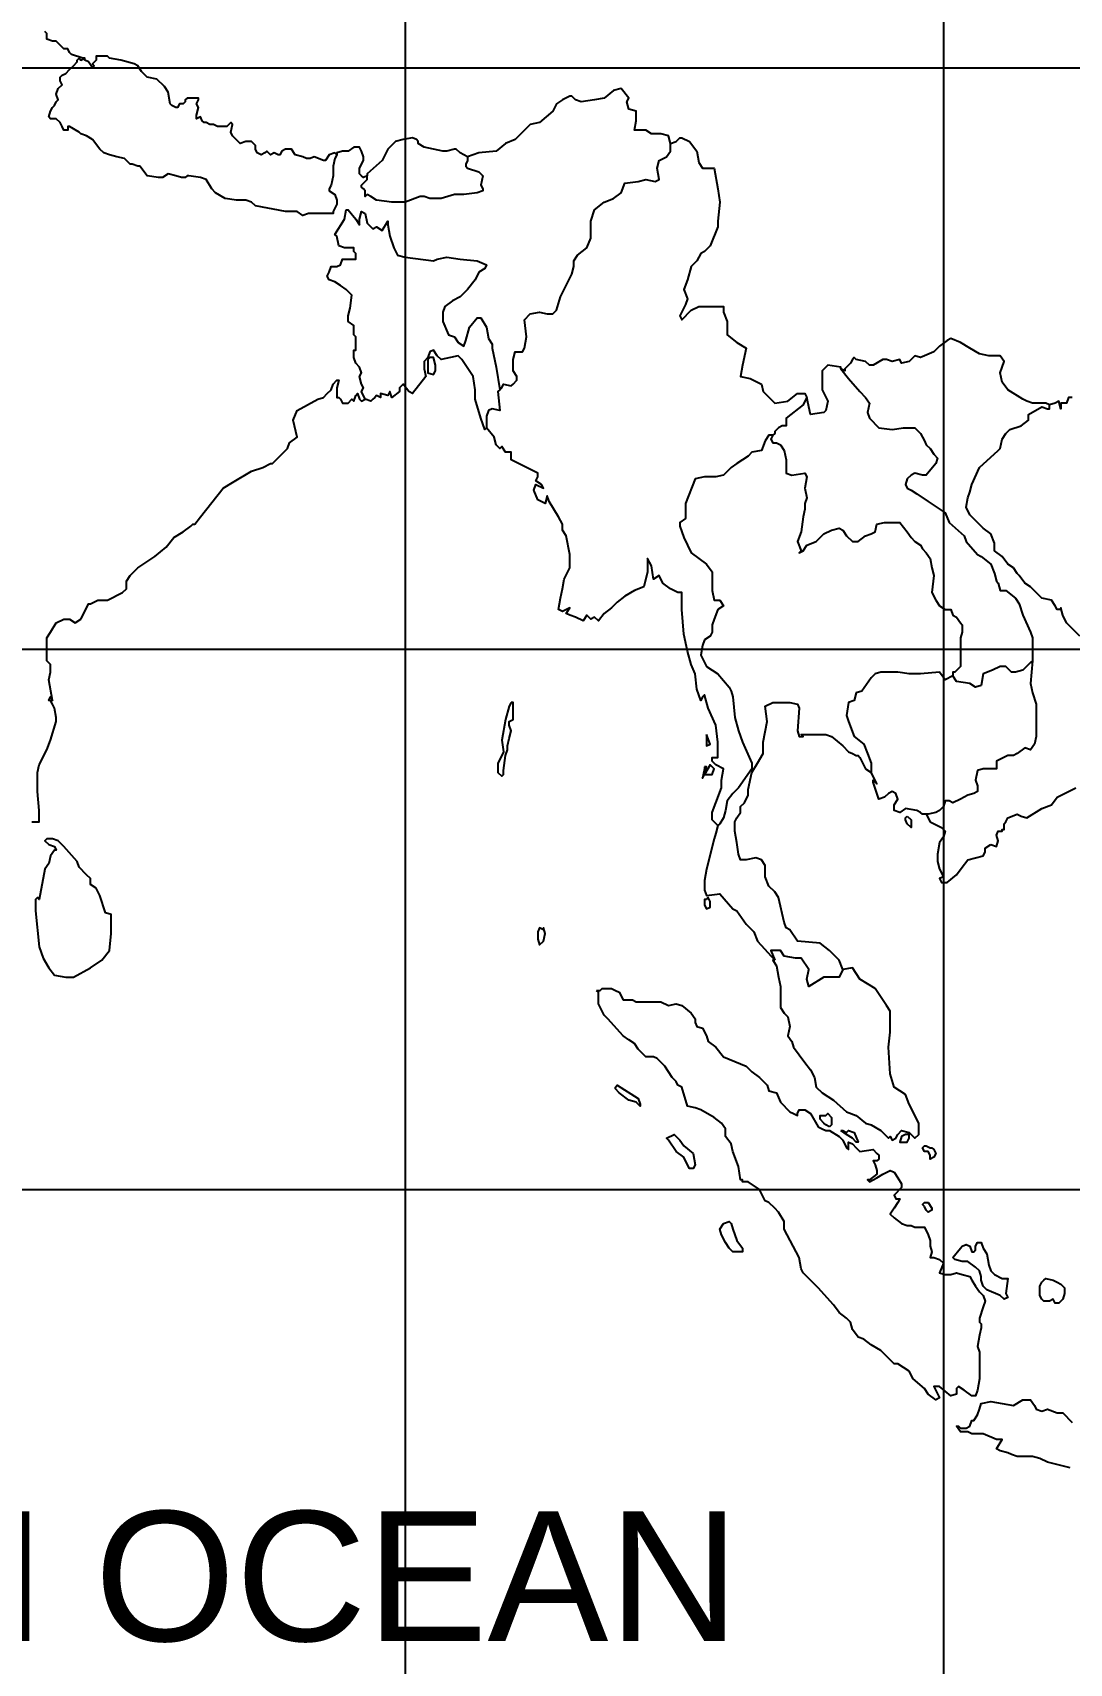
# Model space of a CAD drawing. Header units: millimetres. Extents: x 1844 to 27622, y 2629 to 17869.
# Drawn here: x 20211 to 22207, y 7105 to 10247 of the extents above; entities that cross this region are included whole.
import ezdxf
from ezdxf.enums import TextEntityAlignment as Align

# ---------------------------------------------------------------- set-up
doc = ezdxf.new("R2010")
doc.units = ezdxf.units.MM
for name, color, linetype in [('COUNTRY', 212, 'Continuous'), ('OCEAN NAMES', 7, 'Continuous'), ('网格线', 251, 'Continuous')]:
    doc.layers.add(name, color=color, linetype=linetype)
doc.styles.add('ARIAL', font='arial.ttf')

msp = doc.modelspace()

# ---------------------------------------------------------------- linework, layer by layer
at = {"layer": 'COUNTRY', "lineweight": -3, "flags": 128}
for points in [[(20851.6, 9540.4), (20844.3, 9555), (20848, 9562.3), (20844.3, 9569.6), (20840.7, 9584.2), (20844.3, 9591.5), (20840.7, 9602.4), (20833.4, 9609.7), (20829.7, 9620.6), (20829.7, 9635.2), (20833.4, 9635.2), (20833.4, 9657.1), (20833.4, 9660.8), (20829.7, 9664.4), (20829.7, 9682.7), (20818.8, 9690), (20818.8, 9700.9), (20822.4, 9715.5), (20826.1, 9741.1), (20815.1, 9752), (20804.2, 9759.3), (20793.2, 9766.6), (20782.3, 9770.3), (20778.6, 9777.6), (20782.3, 9784.9), (20785.9, 9795.8), (20796.9, 9795.8), (20804.2, 9799.5), (20807.8, 9810.4), (20833.4, 9810.4), (20833.4, 9821.4), (20829.7, 9825), (20829.7, 9832.3), (20811.5, 9832.3), (20800.5, 9836), (20796.9, 9854.2), (20793.2, 9857.9), (20811.5, 9887.1), (20815.1, 9905.3), (20818.8, 9905.3), (20833.4, 9887.1), (20840.7, 9876.1), (20840.7, 9887.1), (20844.3, 9901.7), (20851.6, 9898), (20855.3, 9879.8), (20866.2, 9868.8), (20873.5, 9872.5), (20884.5, 9865.2), (20895.4, 9883.4), (20895.4, 9876.1), (20899.1, 9854.2), (20906.4, 9832.3), (20913.7, 9817.7), (20928.3, 9814.1), (20983, 9806.8), (20990.3, 9810.4), (21008.6, 9814.1), (21034.1, 9810.4), (21067, 9806.8), (21085.2, 9799.5), (21081.6, 9792.2), (21070.6, 9784.9), (21063.3, 9770.3), (21048.7, 9752), (21034.1, 9737.4), (21019.5, 9730.1), (21004.9, 9719.2), (21001.3, 9708.2), (21001.3, 9690), (21012.2, 9664.4), (21023.2, 9660.8), (21030.5, 9649.8), (21041.4, 9642.5), (21045.1, 9653.5), (21052.4, 9679), (21067, 9697.3), (21074.3, 9697.3), (21085.2, 9679), (21088.9, 9657.1), (21096.2, 9646.2), (21096.2, 9638.9), (21103.5, 9602.4), (21110.8, 9558.6), (21114.4, 9562.3), (21118.1, 9569.6), (21132.7, 9565.9), (21136.3, 9569.6), (21143.6, 9576.9), (21143.6, 9584.2), (21136.3, 9595.1), (21136.3, 9617), (21140, 9631.6), (21154.6, 9631.6), (21158.2, 9638.9), (21161.9, 9660.8), (21158.2, 9693.6), (21169.2, 9704.6), (21187.4, 9708.2), (21202, 9704.6), (21212.9, 9704.6), (21220.2, 9711.9), (21227.5, 9737.4), (21249.4, 9781.2), (21253.1, 9795.8), (21253.1, 9806.8), (21260.4, 9817.7), (21278.6, 9832.3), (21285.9, 9850.6), (21285.9, 9883.4), (21293.2, 9905.3), (21311.5, 9919.9), (21329.7, 9927.2), (21344.3, 9938.2), (21351.6, 9956.4), (21377.2, 9960.1), (21391.8, 9963.7), (21410, 9960.1), (21417.3, 9963.7), (21413.7, 9985.6), (21417.3, 10000.2), (21431.9, 10007.5), (21439.2, 10018.5), (21439.2, 10033.1), (21435.6, 10047.7), (21421, 10051.3), (21402.7, 10051.3), (21391.8, 10058.6), (21369.9, 10058.6), (21373.5, 10076.9), (21373.5, 10095.1), (21358.9, 10098.8), (21355.3, 10113.3), (21358.9, 10120.6), (21344.3, 10138.9), (21329.7, 10135.2), (21311.5, 10120.6), (21293.2, 10117), (21267.7, 10113.3), (21256.7, 10117), (21249.4, 10124.3), (21245.8, 10124.3), (21231.2, 10117), (21220.2, 10109.7), (21212.9, 10095.1), (21187.4, 10073.2), (21169.2, 10069.6), (21150.9, 10051.3), (21140, 10040.4), (21121.7, 10033.1), (21103.5, 10018.5), (21070.6, 10014.8), (21048.7, 10007.5), (21048.7, 10003.9), (21048.7, 10000.2), (21045.1, 9992.9), (21045.1, 9989.3), (21048.7, 9985.6), (21070.6, 9978.3), (21077.9, 9971), (21074.3, 9952.8), (21077.9, 9945.5), (21077.9, 9941.8), (21067, 9938.2), (21041.4, 9934.5), (21023.2, 9934.5), (20997.6, 9927.2), (20986.7, 9927.2), (20975.7, 9927.2), (20964.8, 9930.9), (20957.5, 9930.9), (20928.3, 9919.9), (20902.7, 9919.9), (20873.5, 9923.6), (20862.6, 9930.9), (20855.3, 9934.5), (20851.6, 9930.9), (20851.6, 9934.5), (20851.6, 9941.8), (20848, 9945.5), (20844.3, 9949.1), (20844.3, 9952.8), (20855.3, 9963.7), (20855.3, 9971), (20848, 9967.4), (20844.3, 9971), (20840.7, 9974.7), (20840.7, 9985.6), (20848, 10000.2), (20848, 10007.5), (20844.3, 10018.5), (20840.7, 10025.8), (20837, 10025.8), (20829.7, 10025.8), (20818.8, 10018.5), (20807.8, 10018.5), (20796.9, 10014.8), (20796.9, 10011.2), (20793.2, 10003.9), (20789.6, 9989.3), (20789.6, 9971), (20785.9, 9952.8), (20782.3, 9945.5), (20782.3, 9941.8), (20793.2, 9934.5), (20796.9, 9923.6), (20796.9, 9916.3), (20789.6, 9901.7), (20789.6, 9898), (20775, 9898), (20760.4, 9898), (20742.1, 9898), (20731.2, 9894.4), (20720.2, 9901.7), (20705.6, 9901.7), (20698.3, 9901.7), (20640, 9912.6), (20632.7, 9919.9), (20621.7, 9923.6), (20603.5, 9923.6), (20581.6, 9927.2), (20563.3, 9938.2), (20556, 9945.5), (20545.1, 9963.7), (20534.1, 9967.4), (20512.2, 9971), (20508.6, 9971), (20504.9, 9967.4), (20497.6, 9967.4), (20486.7, 9971), (20472.1, 9974.7), (20461.1, 9967.4), (20453.8, 9967.4), (20431.9, 9971), (20417.3, 9989.3), (20413.7, 9989.3), (20402.7, 9992.9), (20399.1, 9992.9), (20388.1, 10003.9), (20373.5, 10007.5), (20358.9, 10011.2), (20348, 10014.8), (20340.7, 10022.1), (20326.1, 10040.4), (20315.1, 10047.7), (20304.2, 10051.3), (20300.5, 10055), (20282.3, 10065.9), (20278.6, 10065.9), (20278.6, 10058.6), (20271.3, 10058.6), (20267.7, 10065.9), (20264, 10073.2), (20256.7, 10080.5), (20245.8, 10080.5), (20242.1, 10084.2), (20245.8, 10095.1), (20249.4, 10102.4), (20253.1, 10106), (20256.7, 10113.3), (20260.4, 10117), (20256.7, 10127.9), (20260.4, 10138.9), (20267.7, 10146.2), (20264, 10153.5), (20264, 10160.8), (20267.7, 10164.4), (20275, 10168.1), (20282.3, 10175.4), (20289.6, 10182.7), (20296.9, 10190), (20296.9, 10193.6), (20300.5, 10197.3), (20304.2, 10193.6), (20311.5, 10197.3), (20307.8, 10197.3), (20285.9, 10204.6), (20282.3, 10208.2), (20278.6, 10215.5), (20271.3, 10215.5), (20256.7, 10230.1), (20249.4, 10230.1), (20238.5, 10233.8), (20238.5, 10237.4), (20238.5, 10244.7), (20234.8, 10248.4)], [(20796.9, 10011.2), (20793.2, 10014.8), (20782.3, 10011.2), (20775, 10000.2), (20771.3, 10000.2), (20753.1, 10007.5), (20745.8, 10003.9), (20738.5, 10003.9), (20731.2, 10007.5), (20716.6, 10011.2), (20709.3, 10022.1), (20698.3, 10022.1), (20691, 10018.5), (20687.4, 10011.2), (20683.7, 10011.2), (20676.4, 10014.8), (20669.2, 10011.2), (20661.9, 10018.5), (20658.2, 10014.8), (20650.9, 10011.2), (20643.6, 10014.8), (20640, 10022.1), (20640, 10029.4), (20632.7, 10036.7), (20621.7, 10036.7), (20610.8, 10033.1), (20596.2, 10047.7), (20592.5, 10055), (20596.2, 10069.6), (20592.5, 10073.2), (20585.2, 10065.9), (20581.6, 10065.9), (20567, 10065.9), (20559.7, 10069.6), (20552.4, 10069.6), (20545.1, 10073.2), (20541.4, 10073.2), (20537.8, 10076.9), (20534.1, 10084.2), (20526.8, 10080.5), (20526.8, 10087.8), (20530.5, 10102.4), (20526.8, 10109.7), (20530.5, 10117), (20530.5, 10120.6), (20519.5, 10120.6), (20512.2, 10120.6), (20508.6, 10120.6), (20504.9, 10117), (20504.9, 10113.3), (20501.3, 10109.7), (20494, 10109.7), (20490.3, 10102.4), (20486.7, 10102.4), (20479.4, 10106), (20475.7, 10109.7), (20472.1, 10131.6), (20464.8, 10142.5), (20450.2, 10157.1), (20431.9, 10160.8), (20421, 10171.7), (20413.7, 10182.7), (20406.4, 10186.3), (20380.8, 10193.6), (20358.9, 10197.3), (20355.3, 10200.9), (20337, 10200.9), (20333.4, 10200.9), (20333.4, 10193.6), (20326.1, 10186.3), (20329.7, 10182.7), (20326.1, 10179), (20318.8, 10190), (20311.5, 10193.6), (20311.5, 10197.3)], [(21048.7, 10007.5), (21034.1, 10014.8), (21026.8, 10022.1), (21023.2, 10022.1), (21008.6, 10018.5), (21001.3, 10018.5), (20983, 10022.1), (20964.8, 10025.8), (20953.8, 10033.1), (20953.8, 10036.7), (20950.2, 10040.4), (20942.9, 10044), (20924.6, 10040.4), (20910, 10036.7), (20895.4, 10022.1), (20884.5, 10000.2), (20855.3, 9974.7), (20855.3, 9971)], [(21439.2, 10033.1), (21450.2, 10036.7), (21457.5, 10044), (21461.1, 10044), (21475.7, 10036.7), (21490.3, 10018.5), (21494, 9996.6), (21501.3, 9985.6), (21523.2, 9985.6), (21530.5, 9945.5), (21534.1, 9919.9), (21530.5, 9883.4), (21530.5, 9872.5), (21515.9, 9836), (21504.9, 9825), (21497.6, 9821.4), (21490.3, 9806.8), (21479.4, 9795.8), (21472.1, 9770.3), (21464.8, 9752), (21472.1, 9733.8), (21468.4, 9722.8), (21457.5, 9700.9), (21461.1, 9693.6), (21479.4, 9711.9), (21494, 9719.2), (21515.9, 9719.2), (21541.4, 9719.2), (21541.4, 9708.2), (21548.7, 9690), (21548.7, 9664.4), (21567, 9649.8), (21585.2, 9638.9), (21577.9, 9606), (21574.3, 9584.2), (21592.5, 9580.5), (21614.4, 9569.6), (21618.1, 9555), (21640, 9533.1), (21665.5, 9536.7), (21683.7, 9551.3), (21698.3, 9551.3), (21702, 9544), (21698.3, 9536.7), (21694.7, 9529.4), (21661.9, 9503.9), (21661.9, 9496.6), (21661.9, 9489.3), (21654.6, 9489.3), (21647.3, 9485.6), (21640, 9478.3), (21640, 9474.7), (21636.3, 9471), (21629, 9471), (21621.7, 9460.1), (21614.4, 9441.8), (21596.2, 9438.2), (21588.9, 9430.9), (21567, 9416.3), (21556, 9409), (21541.4, 9394.4), (21526.8, 9390.7), (21504.9, 9390.7), (21486.7, 9387.1), (21468.4, 9339.6), (21468.4, 9325), (21468.4, 9310.4), (21457.5, 9303.1), (21457.5, 9295.8), (21464.8, 9273.9), (21479.4, 9244.7), (21508.6, 9222.8), (21519.5, 9208.2), (21519.5, 9190), (21519.5, 9171.7), (21523.2, 9153.5), (21534.1, 9153.5), (21541.4, 9142.5), (21530.5, 9135.2), (21523.2, 9117), (21519.5, 9106), (21519.5, 9091.5), (21515.9, 9084.2), (21504.9, 9076.9), (21501.3, 9065.9), (21497.6, 9047.7), (21508.6, 9025.8), (21530.5, 9011.2), (21552.4, 8985.6), (21556, 8978.3), (21559.7, 8967.4), (21563.3, 8927.2), (21570.6, 8901.7), (21577.9, 8879.8), (21596.2, 8839.6), (21596.2, 8828.7), (21570.6, 8792.2), (21559.7, 8781.2), (21548.7, 8766.6), (21545.1, 8748.4), (21541.4, 8733.8), (21534.1, 8722.8), (21530.5, 8719.2)], [(22169.2, 9529.4), (22161.9, 9533.1), (22136.3, 9533.1), (22125.4, 9536.7), (22118.1, 9540.4), (22088.9, 9558.6), (22077.9, 9573.2), (22074.3, 9591.5), (22081.6, 9613.3), (22074.3, 9624.3), (22052.4, 9624.3), (22034.1, 9627.9), (22015.9, 9638.9), (21997.6, 9649.8), (21979.4, 9657.1), (21972.1, 9653.5), (21957.5, 9642.5), (21946.5, 9631.6), (21928.3, 9624.3), (21921, 9620.6), (21910, 9624.3), (21899.1, 9613.3), (21884.5, 9609.7), (21880.8, 9617), (21866.2, 9613.3), (21855.3, 9617), (21848, 9617), (21829.7, 9606), (21822.4, 9606), (21815.1, 9613.3), (21796.9, 9617), (21793.2, 9620.6), (21789.6, 9617), (21785.9, 9609.7), (21775, 9598.8), (21775, 9595.1), (21767.7, 9598.8), (21782.3, 9580.5), (21804.2, 9555), (21815.1, 9544), (21822.4, 9533.1), (21818.8, 9514.8), (21822.4, 9503.9), (21840.7, 9485.6), (21866.2, 9482), (21888.1, 9485.6), (21910, 9485.6), (21921, 9474.7), (21928.3, 9460.1), (21931.9, 9452.8), (21939.2, 9445.5), (21946.5, 9434.5), (21953.8, 9427.2), (21950.2, 9416.3), (21931.9, 9394.4), (21924.6, 9394.4), (21910, 9398), (21902.7, 9394.4), (21895.4, 9387.1), (21891.8, 9376.1), (21895.4, 9368.8), (21902.7, 9365.2), (21913.7, 9357.9), (21935.6, 9343.3), (21968.4, 9321.4), (21975.7, 9303.1), (22004.9, 9277.6), (22008.6, 9266.6), (22030.5, 9241.1), (22037.8, 9237.4), (22056, 9222.8), (22063.3, 9204.6), (22067, 9190), (22070.6, 9186.3), (22074.3, 9171.7), (22085.2, 9171.7), (22103.5, 9157.1), (22110.8, 9146.2), (22118.1, 9124.3), (22132.7, 9091.5), (22136.3, 9080.5), (22136.3, 9036.7), (22132.7, 8992.9), (22136.3, 8974.7), (22143.6, 8952.8), (22143.6, 8890.7), (22140, 8876.1), (22132.7, 8865.2), (22121.7, 8868.8), (22107.1, 8857.9), (22099.8, 8854.2), (22088.9, 8854.2), (22067, 8843.3), (22067, 8828.7), (22041.4, 8828.7), (22030.5, 8825), (22026.8, 8806.8), (22030.5, 8795.8), (22030.5, 8784.9), (22023.2, 8781.2), (22012.2, 8777.6), (21997.6, 8770.3), (21983, 8763), (21975.7, 8766.6), (21968.4, 8766.6), (21964.8, 8755.7), (21957.5, 8748.4), (21950.2, 8744.7), (21935.6, 8741.1), (21931.9, 8741.1)], [(21767.7, 9598.8), (21767.7, 9602.4), (21742.1, 9606), (21731.2, 9595.1), (21731.2, 9580.5), (21731.2, 9558.6), (21742.1, 9536.7), (21738.5, 9518.5), (21734.8, 9514.8), (21709.3, 9511.2), (21702, 9544)], [(21110.8, 9558.6), (21107.1, 9555), (21110.8, 9518.5), (21096.2, 9522.1), (21088.9, 9518.5), (21085.2, 9507.5), (21085.2, 9485.6)], [(21636.3, 9471), (21632.7, 9463.7), (21636.3, 9456.4), (21643.6, 9456.4), (21650.9, 9452.8), (21658.2, 9441.8), (21661.9, 9423.6), (21661.9, 9401.7), (21661.9, 9398), (21672.8, 9394.4), (21698.3, 9398), (21702, 9390.7), (21698.3, 9368.8), (21702, 9350.6), (21698.3, 9339.6), (21698.3, 9328.7), (21694.7, 9314.1), (21691, 9284.9), (21683.7, 9266.6), (21691, 9248.4), (21687.4, 9244.7), (21694.7, 9248.4), (21702, 9259.3), (21720.2, 9266.6), (21734.8, 9281.2), (21749.4, 9288.5), (21764, 9292.2), (21771.3, 9288.5), (21778.6, 9277.6), (21789.6, 9266.6), (21800.5, 9266.6), (21815.1, 9277.6), (21826.1, 9281.2), (21833.4, 9284.9), (21837, 9299.5), (21851.6, 9303.1), (21862.6, 9303.1), (21880.8, 9303.1), (21895.4, 9284.9), (21902.7, 9273.9), (21910, 9266.6), (21921, 9259.3), (21924.6, 9252), (21931.9, 9244.7), (21939.2, 9233.8), (21942.9, 9215.5), (21946.5, 9200.9), (21942.9, 9168.1), (21950.2, 9153.5), (21957.5, 9142.5), (21968.4, 9135.2), (21979.4, 9135.2), (21983, 9124.3), (21990.3, 9120.6), (21997.6, 9109.7), (22001.3, 9106), (22001.3, 9091.5), (21997.6, 9080.5), (21997.6, 9025.8), (21986.7, 9014.8), (21983, 9014.8), (21983, 9007.5)], [(22136.3, 9036.7), (22132.7, 9033.1), (22118.1, 9018.5), (22103.5, 9014.8), (22096.2, 9014.8), (22085.2, 9025.8), (22074.3, 9025.8), (22059.7, 9018.5), (22041.4, 9011.2), (22037.8, 8989.3), (22026.8, 8985.6), (22015.9, 8992.9), (21990.3, 8996.6), (21983, 9007.5), (21968.4, 9000.2), (21957.5, 9014.8), (21921, 9011.2), (21899.1, 9011.2), (21877.2, 9014.8), (21844.3, 9014.8), (21833.4, 9011.2), (21826.1, 9003.9), (21807.8, 8978.3), (21796.9, 8974.7), (21793.2, 8960.1), (21782.3, 8956.4), (21778.6, 8930.9), (21782.3, 8919.9), (21793.2, 8890.7), (21811.5, 8876.1), (21818.8, 8857.9), (21826.1, 8839.6), (21826.1, 8828.7), (21826.1, 8821.4)], [(21771.3, 8441.8), (21764, 8427.2), (21749.4, 8427.2), (21734.8, 8427.2), (21705.6, 8409), (21702, 8423.6), (21705.6, 8441.8), (21691, 8463.7), (21680.1, 8463.7), (21658.2, 8467.4), (21650.9, 8478.3), (21632.7, 8478.3), (21640, 8460.1)]]:
    msp.add_lwpolyline(points, dxfattribs=at)
at = {"layer": 'COUNTRY', "linetype": 'Continuous', "lineweight": -3}
for points in [[(21085.2, 9485.6), (21081.6, 9482), (21074.3, 9503.9), (21063.3, 9540.4), (21063.3, 9558.6), (21059.7, 9584.2), (21037.8, 9617), (21030.5, 9624.3), (21015.9, 9620.6), (20997.6, 9617), (20990.3, 9624.3), (20983, 9635.2), (20975.7, 9631.6), (20972.1, 9620.6), (20964.8, 9613.3), (20964.8, 9598.8), (20968.4, 9584.2), (20942.9, 9551.3), (20935.6, 9555), (20924.6, 9569.6), (20917.3, 9562.3), (20917.3, 9555), (20902.7, 9544), (20899.1, 9555), (20895.4, 9547.7), (20880.8, 9551.3), (20880.8, 9544), (20873.5, 9547.7), (20869.9, 9544), (20866.2, 9540.4), (20862.6, 9536.7), (20851.6, 9540.4)], [(20972.1, 9617), (20972.1, 9591.5), (20983, 9587.8), (20986.7, 9595.1), (20986.7, 9606), (20983, 9620.6), (20975.7, 9620.6), (20972.1, 9617)], [(20209.3, 8726.5), (20223.9, 8726.5), (20223.9, 8748.4), (20220.2, 8784.9), (20220.2, 8821.4), (20223.9, 8836), (20238.5, 8865.2), (20245.8, 8883.4), (20256.7, 8919.9), (20256.7, 8927.2), (20253.1, 8945.5), (20249.4, 8952.8), (20245.8, 8960.1), (20242.1, 8960.1), (20245.8, 8967.4), (20249.4, 8960.1), (20242.1, 9000.2), (20245.8, 9014.8), (20245.8, 9025.8), (20245.8, 9029.4), (20238.5, 9036.7), (20238.5, 9051.3), (20238.5, 9080.5), (20245.8, 9091.5), (20256.7, 9109.7), (20271.3, 9117), (20282.3, 9117), (20293.2, 9109.7), (20304.2, 9117), (20311.5, 9131.6), (20318.8, 9146.2), (20322.4, 9146.2), (20337, 9153.5), (20355.3, 9153.5), (20384.5, 9168.1), (20391.8, 9175.4), (20391.8, 9190), (20399.1, 9200.9), (20413.7, 9215.5), (20446.5, 9237.4), (20468.4, 9255.7), (20483, 9273.9), (20501.3, 9284.9), (20515.9, 9295.8), (20519.5, 9299.5), (20523.2, 9299.5), (20534.1, 9314.1), (20577.9, 9368.8), (20596.2, 9379.8), (20632.7, 9401.7), (20654.6, 9409), (20669.2, 9416.3), (20672.8, 9416.3), (20691, 9434.5), (20702, 9445.5), (20705.6, 9456.4), (20720.2, 9467.4), (20712.9, 9500.2), (20720.2, 9518.5), (20760.4, 9540.4), (20771.3, 9544), (20778.6, 9551.3), (20785.9, 9558.6), (20789.6, 9569.6), (20796.9, 9576.9), (20800.5, 9576.9), (20796.9, 9562.3), (20796.9, 9544), (20796.9, 9544), (20800.5, 9544), (20804.2, 9540.4), (20807.8, 9533.1), (20818.8, 9533.1), (20826.1, 9540.4), (20829.7, 9536.7), (20833.4, 9547.7), (20837, 9551.3), (20840.7, 9540.4), (20844.3, 9536.7), (20851.6, 9540.4)], [(22227.5, 9084.2), (22202, 9109.7), (22194.7, 9124.3), (22191, 9138.9), (22191, 9135.2), (22183.7, 9135.2), (22180.1, 9142.5), (22172.8, 9153.5), (22154.6, 9157.1), (22143.6, 9168.1), (22132.7, 9179), (22121.7, 9186.3), (22110.8, 9200.9), (22107.1, 9204.6), (22099.8, 9215.5), (22088.9, 9222.8), (22077.9, 9237.4), (22063.3, 9248.4), (22063.3, 9263), (22056, 9281.2), (22041.4, 9292.2), (22015.9, 9317.7), (22008.6, 9332.3), (22012.2, 9350.6), (22015.9, 9361.5), (22019.5, 9376.1), (22034.1, 9409), (22070.6, 9441.8), (22074.3, 9445.5), (22077.9, 9463.7), (22085.2, 9474.7), (22092.5, 9482), (22114.4, 9489.3), (22129, 9500.2), (22129, 9511.2), (22154.6, 9525.8), (22165.5, 9522.1), (22169.2, 9522.1), (22169.2, 9529.4)], [(22212.9, 9544), (22205.6, 9544), (22202, 9533.1), (22191, 9533.1), (22191, 9522.1), (22187.4, 9536.7), (22180.1, 9533.1), (22169.2, 9529.4)], [(21227.5, 9157.1), (21231.2, 9175.4), (21234.8, 9193.6), (21245.8, 9215.5), (21245.8, 9241.1), (21238.5, 9277.6), (21231.2, 9288.5), (21231.2, 9299.5), (21223.9, 9314.1), (21205.6, 9343.3), (21202, 9354.2), (21198.3, 9339.6), (21183.7, 9346.9), (21176.4, 9365.2), (21180.1, 9376.1), (21194.7, 9368.8), (21191, 9376.1), (21180.1, 9383.4), (21183.7, 9390.7), (21183.7, 9398), (21132.7, 9423.6), (21132.7, 9438.2), (21121.7, 9438.2), (21114.4, 9449.1), (21110.8, 9445.5), (21103.5, 9452.8), (21099.8, 9467.4), (21085.2, 9485.6)], [(21530.5, 8719.2), (21519.5, 8730.1), (21519.5, 8744.7), (21526.8, 8763), (21537.8, 8792.2), (21537.8, 8806.8), (21541.4, 8828.7), (21526.8, 8836), (21519.5, 8843.3), (21519.5, 8850.6), (21530.5, 8850.6), (21530.5, 8861.5), (21530.5, 8879.8), (21526.8, 8912.6), (21512.2, 8945.5), (21504.9, 8971), (21501.3, 8967.4), (21497.6, 8960.1), (21490.3, 8982), (21486.7, 9011.2), (21479.4, 9029.4), (21472.1, 9055), (21464.8, 9087.8), (21461.1, 9135.2), (21461.1, 9168.1), (21457.5, 9168.1), (21453.8, 9168.1), (21439.2, 9175.4), (21424.6, 9186.3), (21417.3, 9200.9), (21406.4, 9193.6), (21402.7, 9219.2), (21395.4, 9233.8), (21395.4, 9208.2), (21388.1, 9179), (21369.9, 9171.7), (21351.6, 9160.8), (21337, 9149.8), (21326.1, 9138.9), (21311.5, 9127.9), (21300.5, 9113.3), (21293.2, 9120.6), (21285.9, 9117), (21278.6, 9124.3), (21271.3, 9113.3), (21256.7, 9120.6), (21245.8, 9124.3), (21238.5, 9127.9), (21245.8, 9138.9), (21231.2, 9131.6), (21223.9, 9135.2), (21227.5, 9157.1)], [(21132.7, 8956.4), (21129, 8949.1), (21121.7, 8923.6), (21114.4, 8883.4), (21118.1, 8861.5), (21114.4, 8854.2), (21107.1, 8839.6), (21107.1, 8821.4), (21114.4, 8814.1), (21118.1, 8817.7), (21118.1, 8825), (21121.7, 8854.2), (21125.4, 8865.2), (21125.4, 8872.5), (21129, 8887.1), (21132.7, 8901.7), (21129, 8912.6), (21129, 8919.9), (21136.3, 8923.6), (21136.3, 8956.4), (21132.7, 8956.4)], [(21771.3, 8441.8), (21764, 8460.1), (21745.8, 8478.3), (21727.5, 8492.9), (21683.7, 8496.6), (21669.2, 8518.5), (21661.9, 8522.1), (21658.2, 8533.1), (21647.3, 8580.5), (21640, 8591.5), (21629, 8602.4), (21621.7, 8620.6), (21621.7, 8642.5), (21614.4, 8653.5), (21603.5, 8657.1), (21585.2, 8653.5), (21574.3, 8653.5), (21570.6, 8664.4), (21567, 8686.3), (21563.3, 8708.2), (21563.3, 8726.5), (21567, 8733.8), (21574.3, 8744.7), (21574.3, 8755.7), (21581.6, 8763), (21588.9, 8777.6), (21588.9, 8788.5), (21596.2, 8821.4), (21607.1, 8839.6), (21618.1, 8857.9), (21618.1, 8879.8), (21625.4, 8919.9), (21621.7, 8949.1), (21636.3, 8956.4), (21658.2, 8956.4), (21661.9, 8956.4), (21669.2, 8956.4), (21683.7, 8952.8), (21687.4, 8945.5), (21683.7, 8901.7), (21687.4, 8890.7), (21694.7, 8890.7), (21691, 8894.4), (21694.7, 8894.4), (21727.5, 8894.4), (21738.5, 8894.4), (21749.4, 8890.7), (21771.3, 8872.5), (21782.3, 8861.5), (21789.6, 8857.9), (21796.9, 8854.2), (21800.5, 8854.2), (21804.2, 8850.6), (21815.1, 8828.7), (21826.1, 8821.4)], [(21508.6, 8894.4), (21508.6, 8876.1), (21508.6, 8872.5), (21515.9, 8876.1), (21508.6, 8894.4)], [(21504.9, 8832.3), (21504.9, 8828.7), (21501.3, 8810.4), (21504.9, 8817.7), (21508.6, 8832.3), (21504.9, 8832.3)], [(21519.5, 8832.3), (21519.5, 8832.3), (21515.9, 8836), (21504.9, 8817.7), (21515.9, 8817.7), (21519.5, 8817.7), (21523.2, 8828.7), (21519.5, 8832.3)], [(21931.9, 8741.1), (21924.6, 8741.1), (21921, 8744.7), (21913.7, 8748.4), (21891.8, 8752), (21880.8, 8744.7), (21869.9, 8748.4), (21869.9, 8759.3), (21877.2, 8770.3), (21873.5, 8781.2), (21866.2, 8784.9), (21858.9, 8781.2), (21851.6, 8773.9), (21840.7, 8770.3), (21829.7, 8803.1), (21829.7, 8806.8), (21837, 8799.5), (21833.4, 8806.8), (21826.1, 8821.4), (21826.1, 8821.4)], [(22056, 8682.7), (22067, 8679), (22070.6, 8690), (22067, 8700.9), (22070.6, 8708.2), (22077.9, 8708.2), (22077.9, 8711.9), (22081.6, 8711.9), (22081.6, 8722.8), (22085.2, 8726.5), (22088.9, 8733.8), (22107.1, 8741.1), (22114.4, 8737.4), (22125.4, 8733.8), (22154.6, 8752), (22172.8, 8759.3), (22183.7, 8773.9), (22220.2, 8792.2)], [(21895.4, 8737.4), (21902.7, 8730.1), (21902.7, 8722.8), (21902.7, 8715.5), (21895.4, 8722.8), (21891.8, 8730.1), (21891.8, 8733.8), (21895.4, 8737.4)], [(21931.9, 8741.1), (21939.2, 8726.5), (21961.1, 8715.5), (21968.4, 8708.2), (21964.8, 8697.3), (21957.5, 8686.3), (21953.8, 8664.4), (21953.8, 8649.8), (21957.5, 8635.2), (21964.8, 8620.6), (21957.5, 8617), (21961.1, 8609.7), (21972.1, 8609.7), (21990.3, 8624.3), (22001.3, 8638.9), (22012.2, 8653.5), (22041.4, 8660.8), (22045.1, 8668.1), (22045.1, 8675.4), (22056, 8682.7)], [(21530.5, 8719.2), (21526.8, 8704.6), (21523.2, 8693.6), (21508.6, 8635.2), (21504.9, 8613.3), (21504.9, 8595.1), (21508.6, 8584.2), (21534.1, 8587.8), (21559.7, 8558.6), (21567, 8555), (21585.2, 8529.4), (21599.8, 8514.8), (21607.1, 8496.6), (21640, 8460.1)], [(20238.5, 8693.6), (20234.8, 8690), (20242.1, 8682.7), (20253.1, 8679), (20256.7, 8671.7), (20253.1, 8671.7), (20245.8, 8660.8), (20242.1, 8646.2), (20234.8, 8635.2), (20223.9, 8576.9), (20220.2, 8580.5), (20216.6, 8576.9), (20216.6, 8555), (20223.9, 8485.6), (20231.2, 8463.7), (20242.1, 8445.5), (20253.1, 8430.9), (20275, 8427.2), (20289.6, 8427.2), (20322.4, 8445.5), (20344.3, 8460.1), (20358.9, 8478.3), (20362.6, 8511.2), (20362.6, 8536.7), (20362.6, 8547.7), (20351.6, 8551.3), (20340.7, 8584.2), (20333.4, 8598.8), (20322.4, 8606), (20322.4, 8617), (20315.1, 8624.3), (20300.5, 8638.9), (20296.9, 8649.8), (20271.3, 8679), (20260.4, 8690), (20249.4, 8693.6), (20238.5, 8693.6)], [(21508.6, 8576.9), (21504.9, 8576.9), (21504.9, 8565.9), (21508.6, 8558.6), (21515.9, 8562.3), (21515.9, 8573.2), (21512.2, 8580.5), (21508.6, 8576.9)], [(21194.7, 8518.5), (21187.4, 8522.1), (21183.7, 8514.8), (21183.7, 8500.2), (21187.4, 8489.3), (21194.7, 8496.6), (21198.3, 8511.2), (21194.7, 8522.1), (21194.7, 8518.5)], [(21640, 8460.1), (21636.3, 8460.1), (21643.6, 8449.1), (21647.3, 8427.2), (21650.9, 8409), (21650.9, 8368.8), (21658.2, 8357.9), (21665.5, 8350.6), (21669.2, 8332.3), (21665.5, 8314.1), (21672.8, 8303.1), (21676.4, 8292.2), (21698.3, 8263), (21709.3, 8248.4), (21716.6, 8233.8), (21720.2, 8215.5), (21731.2, 8204.6), (21753.1, 8190), (21778.6, 8168.1), (21796.9, 8160.8), (21815.1, 8146.2), (21826.1, 8142.5), (21844.3, 8131.6), (21858.9, 8117), (21862.6, 8120.6), (21866.2, 8113.3), (21873.5, 8117), (21877.2, 8124.3), (21884.5, 8131.6), (21899.1, 8127.9), (21910, 8117), (21917.3, 8124.3), (21917.3, 8146.2), (21899.1, 8182.7), (21891.8, 8200.9), (21869.9, 8215.5), (21862.6, 8241.1), (21858.9, 8292.2), (21862.6, 8321.4), (21862.6, 8343.3), (21862.6, 8361.5), (21855.3, 8372.5), (21833.4, 8405.3), (21804.2, 8423.6), (21789.6, 8445.5), (21771.3, 8441.8)], [(21296.9, 8401.7), (21304.2, 8401.7), (21307.8, 8405.3), (21326.1, 8405.3), (21333.4, 8401.7), (21340.7, 8398), (21348, 8383.4), (21366.2, 8383.4), (21373.5, 8379.8), (21388.1, 8379.8), (21410, 8379.8), (21421, 8379.8), (21435.6, 8372.5), (21450.2, 8376.1), (21461.1, 8372.5), (21479.4, 8357.9), (21486.7, 8346.9), (21486.7, 8339.6), (21490.3, 8332.3), (21501.3, 8328.7), (21508.6, 8314.1), (21512.2, 8303.1), (21526.8, 8292.2), (21541.4, 8273.9), (21585.2, 8255.7), (21596.2, 8244.7), (21610.8, 8233.8), (21625.4, 8219.2), (21629, 8208.2), (21643.6, 8204.6), (21650.9, 8186.3), (21669.2, 8168.1), (21676.4, 8164.4), (21683.7, 8160.8), (21683.7, 8164.4), (21687.4, 8171.7), (21698.3, 8171.7), (21709.3, 8164.4), (21723.9, 8138.9), (21731.2, 8135.2), (21738.5, 8131.6), (21745.8, 8131.6), (21764, 8120.6), (21771.3, 8113.3), (21778.6, 8098.8), (21782.3, 8095.1), (21782.3, 8109.7), (21789.6, 8106), (21796.9, 8098.8), (21804.2, 8091.5), (21829.7, 8095.1), (21837, 8087.8), (21840.7, 8084.2), (21840.7, 8076.9), (21837, 8073.2), (21829.7, 8073.2), (21833.4, 8065.9), (21837, 8055), (21837, 8047.7), (21822.4, 8036.7), (21818.8, 8036.7), (21822.4, 8033.1), (21837, 8040.4), (21848, 8047.7), (21862.6, 8055), (21869.9, 8051.3), (21877.2, 8040.4), (21884.5, 8029.4), (21884.5, 8022.1), (21869.9, 8007.5), (21873.5, 8000.2), (21880.8, 8000.2), (21877.2, 7992.9), (21869.9, 7982), (21862.6, 7971), (21869.9, 7963.7), (21884.5, 7952.8), (21895.4, 7949.1), (21902.7, 7949.1), (21910, 7945.5), (21913.7, 7945.5), (21928.3, 7945.5), (21935.6, 7930.9), (21939.2, 7919.9), (21939.2, 7909), (21942.9, 7898), (21939.2, 7887.1), (21946.5, 7887.1), (21957.5, 7883.4), (21964.8, 7876.1), (21957.5, 7857.9), (21968.4, 7854.2), (21979.4, 7854.2), (21990.3, 7857.9), (22001.3, 7854.2), (22015.9, 7850.6), (22019.5, 7843.3), (22026.8, 7832.3), (22034.1, 7821.4), (22041.4, 7814.1), (22045.1, 7803.1), (22041.4, 7792.2), (22034.1, 7770.3), (22034.1, 7763), (22037.8, 7759.3), (22037.8, 7752), (22034.1, 7737.4), (22030.5, 7715.5), (22034.1, 7704.6), (22034.1, 7653.5), (22030.5, 7631.6), (22026.8, 7620.6), (22019.5, 7620.6), (22004.9, 7631.6), (21994, 7638.9), (21990.3, 7635.2), (21990.3, 7624.3), (21979.4, 7620.6), (21957.5, 7638.9), (21946.5, 7638.9), (21957.5, 7617), (21950.2, 7613.3), (21935.6, 7624.3), (21928.3, 7635.2), (21906.4, 7653.5), (21899.1, 7668.1), (21888.1, 7675.4), (21877.2, 7682.7), (21869.9, 7682.7), (21844.3, 7708.2), (21826.1, 7719.2), (21811.5, 7730.1), (21800.5, 7733.8), (21789.6, 7748.4), (21785.9, 7763), (21778.6, 7770.3), (21764, 7781.2), (21753.1, 7795.8), (21723.9, 7828.7), (21694.7, 7857.9), (21691, 7865.2), (21687.4, 7887.1), (21658.2, 7941.8), (21658.2, 7956.4), (21647.3, 7974.7), (21640, 7982), (21629, 7992.9), (21621.7, 7996.6), (21610.8, 8018.5), (21588.9, 8033.1), (21577.9, 8033.1), (21577.9, 8036.7), (21574.3, 8036.7), (21570.6, 8062.3), (21559.7, 8091.5), (21556, 8106), (21545.1, 8120.6), (21545.1, 8135.2), (21537.8, 8146.2), (21523.2, 8157.1), (21497.6, 8171.7), (21486.7, 8175.4), (21472.1, 8179), (21461.1, 8215.5), (21453.8, 8219.2), (21450.2, 8226.5), (21442.9, 8233.8), (21428.3, 8255.7), (21413.7, 8270.3), (21406.4, 8273.9), (21391.8, 8273.9), (21377.2, 8288.5), (21369.9, 8299.5), (21358.9, 8306.8), (21348, 8314.1), (21318.8, 8346.9), (21311.5, 8354.2), (21300.5, 8376.1), (21300.5, 8398), (21296.9, 8401.7)], [(21333.4, 8211.9), (21333.4, 8215.5), (21337, 8219.2), (21377.2, 8193.6), (21380.8, 8182.7), (21380.8, 8179), (21373.5, 8186.3), (21358.9, 8190), (21340.7, 8204.6), (21333.4, 8211.9)], [(21745.8, 8138.9), (21738.5, 8142.5), (21734.8, 8146.2), (21727.5, 8153.5), (21727.5, 8160.8), (21731.2, 8160.8), (21738.5, 8160.8), (21742.1, 8164.4), (21749.4, 8157.1), (21749.4, 8146.2), (21749.4, 8142.5), (21745.8, 8138.9)], [(21435.6, 8113.3), (21431.9, 8117), (21446.5, 8124.3), (21457.5, 8113.3), (21464.8, 8102.4), (21483, 8087.8), (21486.7, 8065.9), (21483, 8058.6), (21475.7, 8058.6), (21468.4, 8073.2), (21464.8, 8080.5), (21450.2, 8091.5), (21435.6, 8113.3)], [(21767.7, 8131.6), (21771.3, 8131.6), (21778.6, 8127.9), (21782.3, 8131.6), (21793.2, 8127.9), (21800.5, 8109.7), (21796.9, 8109.7), (21789.6, 8117), (21778.6, 8124.3), (21767.7, 8131.6)], [(21899.1, 8117), (21899.1, 8124.3), (21891.8, 8124.3), (21884.5, 8120.6), (21880.8, 8109.7), (21880.8, 8109.7), (21888.1, 8109.7), (21895.4, 8109.7), (21899.1, 8117)], [(21942.9, 8098.8), (21946.5, 8095.1), (21950.2, 8087.8), (21946.5, 8080.5), (21939.2, 8076.9), (21939.2, 8084.2), (21935.6, 8091.5), (21928.3, 8091.5), (21924.6, 8098.8), (21928.3, 8102.4), (21931.9, 8102.4), (21939.2, 8098.8), (21942.9, 8098.8)], [(21928.3, 7985.6), (21924.6, 7989.3), (21928.3, 7992.9), (21935.6, 7992.9), (21942.9, 7982), (21942.9, 7978.3), (21935.6, 7974.7), (21931.9, 7978.3), (21928.3, 7985.6)], [(21541.4, 7952.8), (21552.4, 7956.4), (21556, 7952.8), (21559.7, 7941.8), (21567, 7919.9), (21577.9, 7905.3), (21577.9, 7898), (21567, 7898), (21559.7, 7898), (21552.4, 7905.3), (21545.1, 7916.3), (21537.8, 7930.9), (21534.1, 7941.8), (21534.1, 7941.8), (21541.4, 7952.8)], [(21983, 7887.1), (21997.6, 7905.3), (22001.3, 7909), (22008.6, 7912.6), (22015.9, 7909), (22019.5, 7898), (22023.2, 7898), (22026.8, 7901.7), (22026.8, 7909), (22030.5, 7916.3), (22037.8, 7916.3), (22041.4, 7905.3), (22048.7, 7894.4), (22052.4, 7872.5), (22056, 7861.5), (22063.3, 7854.2), (22077.9, 7846.9), (22088.9, 7846.9), (22085.2, 7817.7), (22088.9, 7810.4), (22081.6, 7806.8), (22074.3, 7814.1), (22048.7, 7825), (22041.4, 7832.3), (22037.8, 7843.3), (22037.8, 7850.6), (22034.1, 7861.5), (22026.8, 7868.8), (22012.2, 7879.8), (22001.3, 7879.8), (21986.7, 7883.4), (21983, 7887.1)], [(22158.2, 7843.3), (22161.9, 7846.9), (22176.4, 7843.3), (22183.7, 7839.6), (22191, 7836), (22198.3, 7828.7), (22198.3, 7817.7), (22194.7, 7806.8), (22187.4, 7799.5), (22180.1, 7799.5), (22176.4, 7806.8), (22169.2, 7803.1), (22158.2, 7803.1), (22154.6, 7806.8), (22150.9, 7814.1), (22150.9, 7825), (22150.9, 7832.3), (22154.6, 7839.6), (22158.2, 7843.3)], [(22209.3, 7482), (22165.5, 7492.9), (22150.9, 7500.2), (22136.3, 7503.9), (22107.1, 7503.9), (22096.2, 7507.5), (22088.9, 7511.2), (22074.3, 7514.8), (22067, 7518.5), (22077.9, 7536.7), (22077.9, 7536.7), (22067, 7536.7), (22041.4, 7547.7), (22019.5, 7547.7), (22012.2, 7551.3), (21997.6, 7551.3), (21990.3, 7562.3), (21990.3, 7562.3), (21994, 7562.3), (21997.6, 7558.6), (22008.6, 7558.6), (22015.9, 7562.3), (22019.5, 7573.2), (22023.2, 7573.2), (22030.5, 7584.2), (22034.1, 7595.1), (22037.8, 7606), (22056, 7609.7), (22099.8, 7602.4), (22118.1, 7613.3), (22132.7, 7613.3), (22140, 7602.4), (22143.6, 7595.1), (22154.6, 7591.5), (22165.5, 7595.1), (22183.7, 7587.8), (22194.7, 7587.8), (22212.9, 7569.6)]]:
    msp.add_lwpolyline(points, dxfattribs=at)
at = {"layer": '网格线', "linetype": 'Continuous'}
for points in [[(20928.3, 17638.9), (20928.3, 2828.7)], [(21964.8, 17638.9), (21964.8, 2828.7)], [(2271.3, 10179), (27147.3, 10179)], [(27147.3, 9058.6), (2271.3, 9058.6)], [(2271.3, 8018.5), (27147.3, 8018.5)]]:
    msp.add_lwpolyline(points, dxfattribs=at)

# ---------------------------------------------------------------- texts
at = {"layer": 'OCEAN NAMES', "linetype": 'Continuous', "style": 'ARIAL'}
msp.add_text('INDIAN OCEAN', height=250, dxfattribs=at).set_placement((20310.9, 7273.5), align=Align.MIDDLE_CENTER)

doc.saveas('drawing.dxf')
